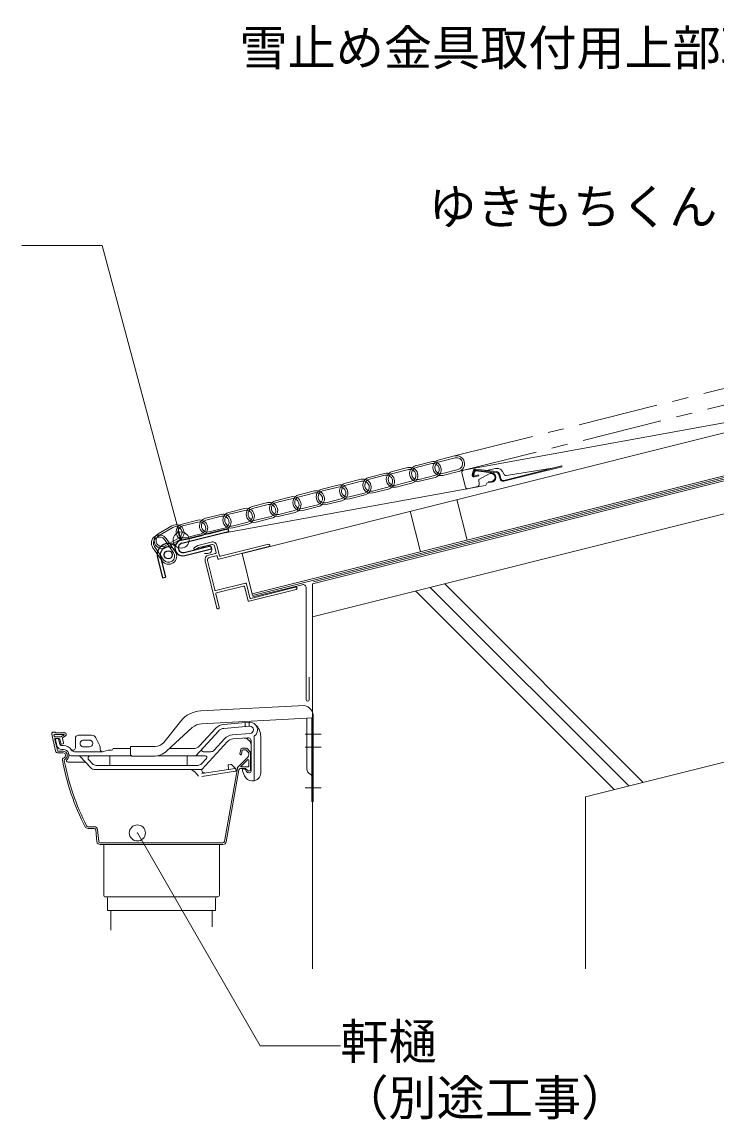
# Model space of a CAD drawing. Units: millimetres on the paper, with parts at other scales. Extents: x -210 to 210, y -235 to 150.
# Drawn here: x 62.7 to 106, y -9.5 to 58.9 of the extents above; entities that cross this region are included whole.
import ezdxf
from ezdxf.enums import TextEntityAlignment as Align

# ---------------------------------------------------------------- set-up
doc = ezdxf.new("R2010")
doc.units = ezdxf.units.MM
doc.header["$PDMODE"] = 32
doc.header["$PDSIZE"] = 1
doc.linetypes.add('CHAIN1', pattern=[8, 5, -1, 1, -1])
for name, color, linetype, lineweight in [('0-0', 7, 'Continuous', 18), ('0-2', 5, 'Continuous', 9), ('0-4', 5, 'Continuous', 9), ('0-7', 5, 'Continuous', 9), ('0-9', 2, 'Continuous', 25)]:
    doc.layers.add(name, color=color, linetype=linetype, lineweight=lineweight)
doc.styles.add('ＭＳ ゴシック', font='')
doc.styles.get('ＭＳ ゴシック').set_extended_font_data('MS Gothic')

msp = doc.modelspace()

# ---------------------------------------------------------------- linework, layer by layer
at = {"layer": '0-0'}
for p, q in [((73.883, 15.952), (80.348, 16.291)), ((71.582, 13.99), (72.645, 15.317)), ((73.934, 15.154), (80.899, 15.519)), ((75.316, 15.114), (76.909, 15.24)), ((76.66, 15.22), (76.66, 14.969)), ((76.909, 15.24), (76.909, 14.989)), ((77.295, 15.091), (77.267, 15.117)), ((80.499, 12.351), (80.499, 15.498)), ((80.799, 15.538), (80.799, 10.302)), ((80.899, 10.302), (80.899, 15.607)), ((64.701, 14.631), (64.839, 14.631)), ((64.735, 14.415), (64.745, 14.375)), ((64.784, 14.476), (65.361, 14.476)), ((64.839, 14.581), (64.839, 14.631)), ((64.839, 14.581), (65.185, 14.581)), ((65.168, 14.343), (65.366, 14.458)), ((65.195, 14.601), (65.185, 14.581)), ((65.195, 14.601), (65.205, 14.581)), ((65.205, 14.581), (65.285, 14.581)), ((65.295, 14.601), (65.285, 14.581)), ((65.295, 14.601), (65.305, 14.581)), ((65.295, 14.296), (65.459, 14.39)), ((65.305, 14.581), (65.385, 14.581)), ((65.395, 14.601), (65.385, 14.581)), ((65.395, 14.601), (65.405, 14.581)), ((66.268, 14.437), (67.08, 14.437)), ((71.775, 13.457), (73.36, 14.913)), ((73.581, 13.157), (75.02, 14.719)), ((73.804, 13.769), (74.823, 14.874)), ((75.316, 14.863), (76.929, 14.991)), ((75.864, 14.455), (76.964, 14.542)), ((77.222, 14.379), (77.222, 11.604)), ((80.399, 14.502), (81.399, 14.502)), ((64.792, 14.17), (64.952, 13.475)), ((64.793, 14.336), (65.143, 14.336)), ((64.926, 13.778), (64.836, 14.165)), ((64.841, 14.231), (65.045, 14.231)), ((64.885, 14.226), (64.982, 14.226)), ((65.031, 14.187), (65.104, 13.873)), ((65.094, 14.193), (65.157, 13.919)), ((65.322, 13.796), (65.201, 13.796)), ((65.217, 13.881), (65.299, 13.9)), ((65.271, 14.241), (65.336, 13.96)), ((66.072, 14.237), (66.072, 13.648)), ((66.939, 14.137), (66.587, 14.137)), ((66.939, 13.707), (66.598, 13.707)), ((67.35, 14.268), (67.592, 13.769)), ((69.5, 13.727), (71.035, 13.727)), ((69.5, 13.727), (69.5, 13.277)), ((73.954, 12.307), (75.555, 14.046)), ((74.716, 13.504), (75.372, 14.215)), ((75.884, 14.206), (76.806, 14.279)), ((76.822, 14.174), (76.934, 14.062)), ((77.022, 14.079), (77.022, 12.194)), ((77.622, 14.352), (77.622, 12.094)), ((80.399, 13.702), (81.399, 13.702)), ((64.954, 13.331), (65.018, 13.331)), ((65.001, 13.436), (65.316, 13.436)), ((65.018, 13.331), (65.028, 13.311)), ((65.038, 13.331), (65.028, 13.311)), ((65.038, 13.331), (65.118, 13.331)), ((65.118, 13.331), (65.128, 13.311)), ((65.138, 13.331), (65.128, 13.311)), ((65.138, 13.331), (65.218, 13.331)), ((65.218, 13.546), (65.322, 13.546)), ((65.218, 13.331), (65.228, 13.311)), ((65.238, 13.331), (65.228, 13.311)), ((65.238, 13.331), (65.316, 13.331)), ((65.313, 13.006), (65.391, 13.051)), ((69.56, 13.157), (65.809, 13.157)), ((67.772, 13.407), (66.008, 13.407)), ((66.366, 13.11), (67.033, 12.402)), ((67.622, 13.557), (67.622, 13.639)), ((67.815, 13.414), (68.122, 13.507)), ((68.322, 13.507), (68.122, 13.507)), ((68.222, 13.157), (68.222, 12.557)), ((69.5, 13.607), (68.422, 13.607)), ((69.65, 13.127), (70.929, 13.127)), ((71.201, 13.157), (74.169, 13.157)), ((73.437, 13.607), (71.939, 13.607)), ((73.047, 13.157), (73.047, 12.557)), ((74.04, 13.407), (74.496, 13.407)), ((76.21, 12.461), (76.826, 13.077)), ((76.327, 13.281), (76.374, 13.549)), ((76.368, 13.223), (76.373, 13.222)), ((76.43, 13.262), (76.47, 13.485)), ((76.473, 13.631), (76.697, 13.631)), ((76.519, 13.526), (76.675, 13.526)), ((76.71, 13.512), (76.87, 13.352)), ((76.769, 13.601), (76.959, 13.411)), ((76.884, 13.317), (76.884, 13.218)), ((76.989, 13.339), (76.989, 12.303)), ((65.43, 12.953), (65.443, 12.96)), ((65.618, 12.757), (66.698, 12.757)), ((66.903, 12.904), (67.141, 12.652)), ((67.359, 12.557), (73.713, 12.557)), ((73.933, 12.654), (74.242, 12.99)), ((76.024, 12.355), (73.952, 12.057)), ((75.362, 7.809), (76.169, 12.381)), ((75.62, 12.347), (75.591, 12.545)), ((75.757, 12.619), (75.634, 12.602)), ((75.8, 12.605), (76.066, 12.34)), ((76.089, 12.263), (76.078, 12.329)), ((76.356, 12.361), (76.648, 12.361)), ((76.381, 12.483), (76.799, 12.902)), ((76.388, 12.466), (76.837, 12.466)), ((76.658, 12.312), (76.742, 12.168)), ((76.719, 12.332), (76.819, 12.232)), ((76.884, 12.866), (76.884, 12.514)), ((67.251, 12.307), (73.954, 12.307)), ((73.954, 11.857), (76.048, 12.205)), ((75.467, 7.796), (76.257, 12.279)), ((76.61, 11.904), (76.479, 12.223)), ((76.872, 12.094), (76.922, 12.094)), ((77.072, 11.594), (77.122, 11.594)), ((80.399, 11.152), (81.399, 11.152)), ((80.799, 10.302), (80.899, 10.302)), ((66.859, 8.631), (67.247, 8.631)), ((66.862, 8.736), (67.251, 8.736)), ((67.346, 8.541), (67.419, 7.81)), ((67.45, 8.556), (67.524, 7.816)), ((67.618, 7.63), (75.27, 7.63)), ((67.624, 7.726), (75.264, 7.726)), ((67.844, 7.63), (67.844, 4.47)), ((75.044, 7.63), (75.044, 4.47)), ((67.944, 4.37), (74.944, 4.37)), ((68.074, 3.53), (68.074, 4.27)), ((68.284, 2.296), (68.284, 3.515)), ((74.604, 2.508), (74.604, 3.515))]:
    msp.add_line(p, q, dxfattribs=at)
msp.add_lwpolyline([(68.074, 3.53), (74.814, 3.53), (74.814, 4.27)], dxfattribs=at)
for centre, radius, start, end in [((73.972, 14.255), 1.7, 92.99996, 141.3118), ((80.199, 15.607), 0.7, 0, 77.76585), ((73.982, 14.235), 0.92, 92.99996, 132.57452), ((75.375, 14.366), 0.75, 94.51386, 137.35319), ((76.947, 14.766), 0.475, 305.38025, 94.51404), ((76.622, 14.352), 1, 0, 47.65696), ((64.701, 14.531), 0.1, 89.99998, 190.81805), ((79.336, 17.328), 15, 190.81807, 195.15842), ((64.784, 14.426), 0.05, 89.99998, 193), ((64.793, 14.386), 0.05, 193.00001, 270.00003), ((65.361, 14.466), 0.01, 300, 90.00003), ((65.408, 14.479), 0.102, 300, 91.47394), ((66.272, 14.237), 0.2, 89.99998, 180.00002), ((67.08, 14.137), 0.3, 25.82733, 89.99998), ((75.351, 14.415), 0.45, 94.51397, 137.35324), ((75.923, 13.707), 0.75, 94.51397, 137.3533), ((76.947, 14.766), 0.225, 274.51407, 94.51404), ((64.841, 14.181), 0.05, 89.99998, 193), ((64.885, 14.176), 0.05, 89.99998, 193.0919), ((65.218, 13.846), 0.3, 193.09192, 270.00003), ((64.982, 14.176), 0.05, 13.09189, 89.99998), ((65.045, 14.181), 0.05, 13, 89.99998), ((65.201, 13.896), 0.1, 193.09192, 270.00003), ((65.143, 14.386), 0.05, 270.00003, 300), ((65.206, 13.93), 0.05, 193.00001, 283.00006), ((65.32, 14.252), 0.05, 120.00003, 193), ((65.288, 13.949), 0.05, 283.00006, 13.00003), ((65.322, 13.196), 0.6, 30.93725, 89.99999), ((66.587, 13.922), 0.215, 89.99998, 270), ((66.939, 13.922), 0.215, 270.00003, 90.00003), ((67.322, 13.639), 0.3, 0, 25.82735), ((71.035, 14.427), 0.7, 269.99997, 321.3118), ((73.437, 14.107), 0.5, 270.00003, 317.35333), ((75.923, 13.707), 0.5, 94.51397, 137.3533), ((76.609, 13.962), 0.3, 45, 94.51397), ((76.822, 14.079), 0.2, 0, 94.51397), ((76.722, 13.85), 0.3, 0, 45), ((64.954, 13.431), 0.1, 195.15842, 270.00003), ((65.001, 13.486), 0.05, 193.00001, 270.00003), ((65.363, 12.92), 0.1, 120.00003, 190.39426), ((65.316, 13.181), 0.255, 300, 90.00003), ((65.316, 13.181), 0.15, 300, 90.00003), ((65.322, 13.196), 0.35, 311.1741, 90.00003), ((65.809, 13.307), 0.15, 192.85938, 270.00003), ((65.922, 13.646), 0.15, 216.86995, 0), ((66.008, 13.607), 0.2, 210.9373, 270.00003), ((66.257, 13.007), 0.15, 43.2643, 89.99998), ((67.012, 13.007), 0.15, 89.99998, 223.2643), ((67.772, 13.557), 0.15, 180.00003, 286.97403), ((68.322, 13.607), 0.1, 270.00003, 0), ((69.65, 13.277), 0.15, 179.99991, 269.99994), ((70.929, 14.377), 1.25, 269.99997, 312.57449), ((74.04, 13.507), 0.1, 137.35303, 270.0004), ((74.169, 13.057), 0.1, 317.35333, 90.00003), ((74.496, 13.707), 0.3, 270.00034, 317.35352), ((76.376, 13.272), 0.05, 170.00001, 260), ((76.381, 13.271), 0.05, 260.00003, 350.00006), ((76.473, 13.531), 0.1, 89.99998, 170.00001), ((76.519, 13.476), 0.05, 89.99998, 170.00001), ((76.675, 13.476), 0.05, 45, 89.99998), ((76.697, 13.529), 0.102, 45, 89.99998), ((76.684, 13.218), 0.2, 315.00003, 0), ((76.834, 13.317), 0.05, 0, 45), ((76.887, 13.339), 0.102, 0, 45), ((80.07, 15.618), 15.053, 190.39427, 207.1902), ((65.48, 12.866), 0.1, 120.00003, 190.67976), ((80.07, 15.618), 14.947, 190.67978, 207.17845), ((65.618, 12.857), 0.1, 131.17406, 270), ((67.251, 12.607), 0.3, 223.26431, 270.00003), ((67.359, 12.857), 0.3, 223.26431, 270.00003), ((73.713, 12.857), 0.3, 270.00031, 317.35352), ((74.116, 12.244), 0.162, 137.3533, 278.16415), ((75.57, 12.34), 0.05, 278.16418, 8.16415), ((75.641, 12.552), 0.05, 98.16413, 188.16412), ((75.765, 12.57), 0.05, 45.18168, 98.16413), ((76.031, 12.305), 0.05, 10.38871, 98.16413), ((76.316, 12.355), 0.15, 135, 170.00001), ((76.356, 12.261), 0.1, 89.99998, 170.00001), ((76.388, 12.476), 0.01, 135, 270), ((76.572, 12.261), 0.1, 30.34142, 202.25223), ((76.648, 12.261), 0.1, 45, 89.99998), ((76.834, 12.866), 0.05, 0, 135), ((76.837, 12.514), 0.0475, 270.00006, 0), ((80.899, 12.351), 0.4, 179.99999, 246.4216), ((72.874, 11.382), 1, 29.99938, 67.66685), ((76.04, 12.255), 0.05, 279.43726, 9.49582), ((77.072, 12.094), 0.5, 202.2523, 270.00003), ((76.872, 12.244), 0.15, 210.34126, 270.00003), ((76.889, 12.303), 0.1, 225, 0), ((76.922, 12.194), 0.1, 270.00003, 0), ((77.122, 12.094), 0.5, 270.00003, 0), ((80.699, 11.892), 0.1, 0, 66.42162), ((66.859, 8.831), 0.2, 207.1902, 270.00003), ((66.862, 8.836), 0.1, 207.17845, 270.00003), ((67.247, 8.531), 0.1, 5.71084, 89.99998), ((67.251, 8.536), 0.2, 5.71084, 89.99998), ((67.618, 7.83), 0.2, 185.71085, 270), ((67.624, 7.826), 0.1, 185.71085, 270), ((75.264, 7.826), 0.1, 270, 350), ((75.27, 7.83), 0.2, 270, 350), ((67.944, 4.47), 0.1, 179.99997, 270), ((67.974, 4.27), 0.1, 0, 89.99998), ((74.914, 4.27), 0.1, 89.99998, 179.99997), ((74.944, 4.47), 0.1, 270.00003, 0)]:
    msp.add_arc(centre, radius, start, end, dxfattribs=at)
at = {"layer": '0-2'}
for p, q in [((76.461, 25.762), (208.844, 58.858)), ((77.091, 23.24), (208.844, 56.178)), ((77.116, 23.143), (208.844, 56.075)), ((80.851, 23.871), (208.844, 55.869)), ((80.902, 23.987), (208.844, 55.972)), ((80.851, 21.809), (208.844, 53.807)), ((97.851, 10.597), (208.844, 38.346)), ((90.256, 30.938), (109.263, 34.394)), ((90.153, 30.778), (90.378, 29.88)), ((90.798, 30.649), (90.865, 30.903)), ((90.913, 30.89), (90.847, 30.636)), ((90.892, 30.612), (90.951, 30.835)), ((92.299, 30.803), (90.999, 30.949)), ((91.005, 30.999), (92.304, 30.852)), ((91.037, 30.895), (92.005, 30.786)), ((91.69, 30.929), (92.262, 31.041)), ((92.764, 30.302), (96.383, 31.207)), ((96.395, 31.158), (92.776, 30.254)), ((95.9, 31.086), (92.934, 30.603)), ((96.383, 31.207), (96.395, 31.158)), ((90.907, 30.575), (91.198, 30.648)), ((91.21, 30.599), (90.919, 30.526)), ((91.198, 30.648), (91.21, 30.599)), ((91.212, 30.316), (91.23, 30.07)), ((91.855, 30.709), (91.255, 30.393)), ((91.79, 30.223), (91.99, 30.238)), ((91.994, 30.188), (91.792, 30.173)), ((92.534, 30.399), (92.47, 30.653)), ((92.519, 30.665), (92.582, 30.411)), ((74.828, 26.929), (91.606, 29.98)), ((90.535, 29.785), (91.132, 29.934)), ((89.849, 29.109), (90.479, 26.587)), ((86.938, 28.382), (87.569, 25.859)), ((73.708, 26.26), (73.487, 26.137)), ((73.764, 26.119), (73.56, 26.006)), ((73.708, 26.26), (74.533, 26.466)), ((73.764, 26.119), (74.569, 26.32)), ((74.231, 26.236), (73.783, 26.049)), ((74.751, 26.211), (74.848, 25.823)), ((74.896, 26.248), (75.054, 25.617)), ((75.006, 25.399), (78.134, 26.181)), ((75.115, 25.581), (78.098, 26.326)), ((74.123, 25.758), (74.323, 25.755)), ((74.302, 25.326), (74.763, 23.483)), ((74.375, 25.653), (74.812, 25.762)), ((74.411, 25.508), (74.848, 25.617)), ((74.909, 25.581), (74.945, 25.435)), ((76.461, 25.762), (77.116, 23.143)), ((74.157, 25.289), (74.89, 22.355)), ((74.824, 23.446), (76.667, 23.907)), ((74.86, 23.301), (76.558, 23.725)), ((76.618, 23.689), (76.837, 22.816)), ((76.728, 23.871), (76.946, 22.998)), ((76.897, 22.779), (79.832, 23.513)), ((77.007, 22.961), (79.796, 23.658)), ((77.14, 23.046), (80.202, 23.812)), ((80.451, 23.618), (80.451, 16.655)), ((80.851, 23.871), (80.851, -0.118)), ((99.654, 11.048), (87.285, 23.418)), ((100.559, 11.275), (88.19, 23.644)), ((101.464, 11.501), (89.095, 23.87)), ((74.824, 23.24), (75.036, 22.391)), ((80.651, 18.055), (80.651, 16.655)), ((97.851, 10.597), (97.851, -0.118))]:
    msp.add_line(p, q, dxfattribs=at)
for centre, radius, start, end in [((90.279, 30.81), 0.13, 100.3062, 194.03624), ((90.99, 30.87), 0.13, 83.56872, 165.31618), ((90.99, 30.87), 0.08, 83.56871, 165.31651), ((91.028, 30.815), 0.08, 83.56872, 165.31651), ((91.661, 31.076), 0.2, 263.56871, 281.0857), ((91.661, 31.076), 0.15, 263.56872, 281.08567), ((91.972, 30.487), 0.3, 274.19636, 83.56872), ((92.345, 30.619), 0.43, 13.13946, 101.08567), ((92.276, 30.604), 0.2, 14.03624, 83.56871), ((92.276, 30.604), 0.25, 14.03624, 83.56872), ((90.895, 30.623), 0.1, 165.31618, 284.03624), ((90.895, 30.623), 0.05, 165.31651, 284.03624), ((91.292, 30.322), 0.08, 117.73668, 184.19636), ((91.801, 30.044), 0.13, 94.19636, 175.98315), ((91.972, 30.487), 0.25, 274.19636, 117.73668), ((92.728, 30.448), 0.2, 194.03624, 284.03624), ((92.728, 30.448), 0.15, 194.03624, 284.03624), ((92.91, 30.751), 0.15, 193.13946, 279.25413), ((90.504, 29.911), 0.13, 194.03624, 284.03624), ((91.101, 30.06), 0.13, 284.03624, 4.19636), ((91.592, 30.058), 0.08, 280.3062, 355.98315), ((73.523, 26.071), 0.075, 119.03624, 299.03624), ((74.327, 26.005), 0.25, 269.10315, 112.64348), ((74.605, 26.175), 0.3, 14.03624, 104.03624), ((74.605, 26.175), 0.15, 14.03624, 104.03624), ((78.116, 26.254), 0.075, 284.03624, 104.03624), ((74.448, 25.362), 0.3, 104.03624, 194.03624), ((74.448, 25.362), 0.15, 104.03624, 194.03624), ((74.799, 25.811), 0.05, 284.03624, 14.03624), ((74.86, 25.568), 0.05, 14.03624, 104.03624), ((74.994, 25.447), 0.05, 194.03624, 284.03624), ((75.103, 25.629), 0.05, 194.03624, 284.03624), ((74.812, 23.495), 0.05, 194.03624, 284.03624), ((74.872, 23.252), 0.05, 104.03624, 194.03624), ((76.57, 23.677), 0.05, 14.03624, 104.03624), ((76.679, 23.859), 0.05, 14.03624, 104.03624), ((79.814, 23.586), 0.075, 284.03624, 104.03624), ((80.251, 23.618), 0.2, 0, 104.03624), ((76.885, 22.828), 0.05, 194.03624, 284.03624), ((76.994, 23.01), 0.05, 194.03624, 284.03624), ((74.963, 22.373), 0.075, 194.03624, 14.03624), ((80.551, 16.655), 0.1, 180, 270), ((80.551, 16.655), 0.1, 270, 0)]:
    msp.add_arc(centre, radius, start, end, dxfattribs=at)
at = {"layer": '0-4'}
for points in [[(72.659, 26.593), (67.743, 44.94), (62.743, 44.94)], [(69.934, 8.349), (77.584, -4.902), (82.584, -4.902)]]:
    msp.add_lwpolyline(points, dxfattribs=at)
for p in [(72.659, 26.593), (69.934, 8.349)]:
    msp.add_point(p, dxfattribs=at)
at = {"layer": '0-7', "linetype": 'CHAIN1'}
for p, q in [((89.703, 31.83), (116.58, 38.55)), ((89.945, 30.86), (116.823, 37.579))]:
    msp.add_line(p, q, dxfattribs=at)
at = {"layer": '0-7'}
for p, q in [((87.277, 31.224), (88.247, 31.466)), ((88.733, 31.588), (89.703, 31.83)), ((88.762, 31.471), (89.732, 31.714)), ((85.822, 30.86), (86.792, 31.102)), ((85.851, 30.744), (86.821, 30.986)), ((87.306, 31.107), (88.277, 31.35)), ((88.946, 30.734), (89.916, 30.976)), ((89.945, 30.86), (88.975, 30.617)), ((82.912, 30.132), (83.882, 30.375)), ((82.941, 30.016), (83.911, 30.258)), ((84.367, 30.496), (85.337, 30.739)), ((84.396, 30.38), (85.366, 30.622)), ((86.036, 30.006), (87.006, 30.249)), ((87.035, 30.132), (86.065, 29.89)), ((87.491, 30.37), (88.461, 30.613)), ((88.49, 30.496), (87.52, 30.254)), ((80.001, 29.405), (80.971, 29.647)), ((80.03, 29.288), (81, 29.531)), ((81.456, 29.769), (82.427, 30.011)), ((81.486, 29.652), (82.456, 29.895)), ((83.125, 29.279), (84.095, 29.521)), ((84.58, 29.642), (85.55, 29.885)), ((85.58, 29.769), (84.609, 29.526)), ((77.091, 28.677), (78.061, 28.92)), ((77.12, 28.561), (78.09, 28.803)), ((78.546, 29.041), (79.516, 29.283)), ((78.575, 28.925), (79.545, 29.167)), ((80.215, 28.551), (81.185, 28.794)), ((81.67, 28.915), (82.64, 29.157)), ((82.669, 29.041), (81.699, 28.798)), ((84.124, 29.405), (83.154, 29.162)), ((74.18, 27.95), (75.151, 28.192)), ((74.209, 27.833), (75.18, 28.076)), ((75.636, 28.313), (76.606, 28.556)), ((75.665, 28.197), (76.635, 28.439)), ((77.304, 27.823), (78.274, 28.066)), ((78.759, 28.187), (79.73, 28.43)), ((79.759, 28.313), (78.789, 28.071)), ((81.214, 28.677), (80.244, 28.435)), ((71.227, 26.986), (72.093, 27.486)), ((71.287, 26.883), (72.153, 27.383)), ((72.725, 27.586), (73.695, 27.828)), ((72.754, 27.469), (73.724, 27.712)), ((75.849, 27.46), (76.819, 27.702)), ((76.848, 27.586), (75.878, 27.343)), ((78.303, 27.95), (77.333, 27.707)), ((71.667, 26.224), (72.533, 26.724)), ((71.721, 26.689), (72.295, 25.87)), ((72.939, 26.732), (73.909, 26.975)), ((73.938, 26.858), (72.968, 26.616)), ((74.394, 27.096), (75.364, 27.338)), ((75.393, 27.222), (74.423, 26.979)), ((71.475, 25.296), (70.902, 26.115)), ((71.574, 25.365), (71, 26.184)), ((72.196, 25.801), (71.623, 26.62)), ((72.593, 26.62), (71.727, 26.12))]:
    msp.add_line(p, q, dxfattribs=at)
for centre, radius, start, end in [((88.369, 30.981), 0.5, 284.03624, 104.03624), ((88.854, 31.102), 0.5, 104.03624, 284.03624), ((88.854, 31.102), 0.38, 104.03624, 284.03624), ((89.824, 31.345), 0.5, 284.03624, 104.03624), ((89.824, 31.345), 0.38, 284.03624, 104.03624), ((85.943, 30.375), 0.5, 104.03624, 284.03624), ((86.913, 30.617), 0.5, 284.03624, 104.03624), ((86.913, 30.617), 0.38, 284.03624, 104.03624), ((87.399, 30.739), 0.5, 104.03624, 284.03624), ((87.399, 30.739), 0.38, 104.03624, 284.03624), ((88.369, 30.981), 0.38, 284.03624, 104.03624), ((83.033, 29.647), 0.5, 104.03624, 284.03624), ((84.003, 29.89), 0.5, 284.03624, 104.03624), ((84.003, 29.89), 0.38, 284.03624, 104.03624), ((84.488, 30.011), 0.5, 104.03624, 284.03624), ((84.488, 30.011), 0.38, 104.03624, 284.03624), ((85.458, 30.254), 0.5, 284.03624, 104.03624), ((85.458, 30.254), 0.38, 284.03624, 104.03624), ((85.943, 30.375), 0.38, 104.03624, 284.03624), ((81.093, 29.162), 0.5, 284.03624, 104.03624), ((81.093, 29.162), 0.38, 284.03624, 104.03624), ((81.578, 29.283), 0.5, 104.03624, 284.03624), ((81.578, 29.283), 0.38, 104.03624, 284.03624), ((82.548, 29.526), 0.5, 284.03624, 104.03624), ((82.548, 29.526), 0.38, 284.03624, 104.03624), ((83.033, 29.647), 0.38, 104.03624, 284.03624), ((78.182, 28.435), 0.5, 284.03624, 104.03624), ((78.182, 28.435), 0.38, 284.03624, 104.03624), ((78.667, 28.556), 0.5, 104.03624, 284.03624), ((78.667, 28.556), 0.38, 104.03624, 284.03624), ((79.637, 28.798), 0.5, 284.03624, 104.03624), ((79.637, 28.798), 0.38, 284.03624, 104.03624), ((80.123, 28.92), 0.5, 104.03624, 284.03624), ((80.123, 28.92), 0.38, 104.03624, 284.03624), ((75.272, 27.707), 0.5, 284.03624, 104.03624), ((75.272, 27.707), 0.38, 284.03624, 104.03624), ((75.757, 27.828), 0.5, 104.03624, 284.03624), ((75.757, 27.828), 0.38, 104.03624, 284.03624), ((76.727, 28.071), 0.5, 284.03624, 104.03624), ((76.727, 28.071), 0.38, 284.03624, 104.03624), ((77.212, 28.192), 0.5, 104.03624, 284.03624), ((77.212, 28.192), 0.38, 104.03624, 284.03624), ((72.343, 27.053), 0.5, 300, 120), ((72.343, 27.053), 0.38, 300, 120), ((72.846, 27.101), 0.5, 104.03624, 284.03624), ((72.846, 27.101), 0.38, 104.03624, 284.03624), ((73.817, 27.343), 0.5, 284.03624, 104.03624), ((73.817, 27.343), 0.38, 284.03624, 104.03624), ((74.302, 27.464), 0.5, 104.03624, 284.03624), ((74.302, 27.464), 0.38, 104.03624, 284.03624), ((71.311, 26.402), 0.5, 35, 215), ((71.311, 26.402), 0.38, 35, 215), ((71.477, 26.553), 0.5, 120, 300), ((71.477, 26.553), 0.38, 120, 300), ((71.885, 25.583), 0.5, 215, 35), ((71.885, 25.583), 0.38, 215, 35)]:
    msp.add_arc(centre, radius, start, end, dxfattribs=at)
at = {"layer": '0-9'}
for p, q in [((72.659, 26.593), (75.57, 27.32)), ((72.708, 26.399), (75.618, 27.126)), ((75.57, 27.32), (75.618, 27.126)), ((72.853, 25.817), (74.502, 26.229)), ((72.902, 25.623), (74.551, 26.035)), ((74.502, 26.229), (74.551, 26.035)), ((71.18, 25.501), (71.495, 24.24)), ((71.374, 25.55), (71.689, 24.289)), ((71.495, 24.24), (71.689, 24.289))]:
    msp.add_line(p, q, dxfattribs=at)
msp.add_circle((71.859, 25.671), 0.25, dxfattribs=at)
for centre, radius, start, end in [((71.859, 25.671), 0.7, 51.64042, 194.03624), ((71.859, 25.671), 0.5, 14.03624, 194.03624), ((72.78, 26.108), 0.5, 104.03624, 284.03624), ((72.78, 26.108), 0.3, 104.03624, 284.03624)]:
    msp.add_arc(centre, radius, start, end, dxfattribs=at)

# ---------------------------------------------------------------- texts
at = {"layer": '0-4', "color": 7, "style": 'ＭＳ ゴシック'}
for s, p in [('雪止め金具取付用上部取付部品', (76.299, 55.49)), ('ゆきもちくん', (88.077, 45.597)), ('軒樋', (82.584, -6.402)), ('（別途工事）', (82.584, -9.902))]:
    msp.add_text(s, height=2.199, dxfattribs=at).set_placement(p, align=Align.BOTTOM_LEFT)

doc.saveas('drawing.dxf')
